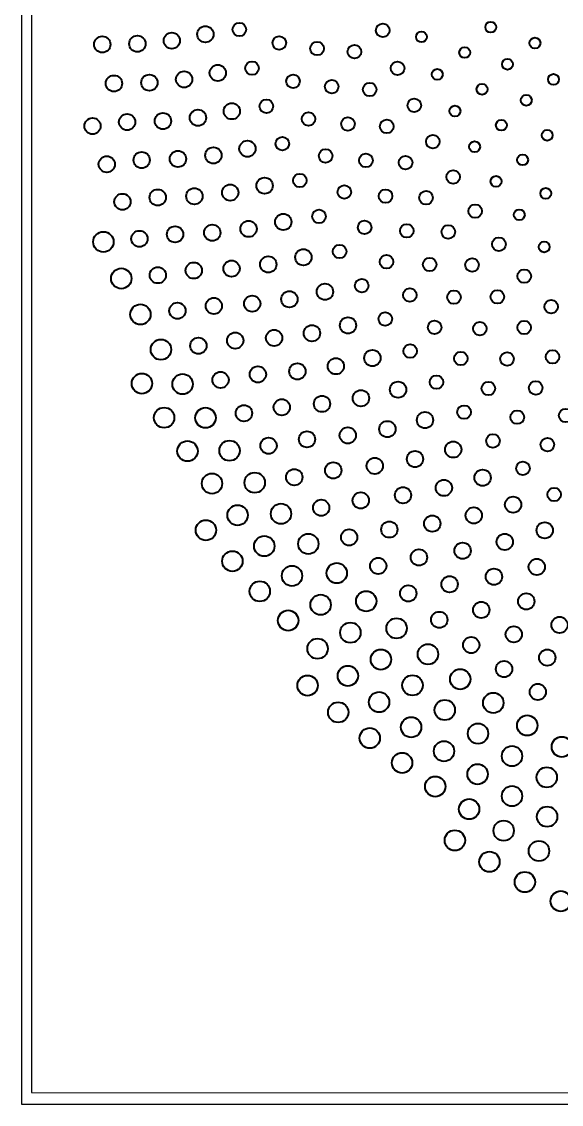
# Model space of a CAD drawing. Header units: metres. Extents: x 60.32 to 63.3, y 91.09 to 96.72.
# Drawn here: x 60.318 to 61.113, y 91.091 to 92.687 of the extents above; entities that cross this region are included whole.
import ezdxf

# ---------------------------------------------------------------- set-up
doc = ezdxf.new("R2010")
doc.units = ezdxf.units.M
doc.header["$MEASUREMENT"] = 0
doc.layers.add('ProfileEdges', color=7, linetype='Continuous', lineweight=40)

msp = doc.modelspace()

# ---------------------------------------------------------------- linework, layer by layer
at = {"layer": 'Defpoints'}
msp.add_line((60.3331, 91.1086), (63.2861, 91.1078), dxfattribs=at)
msp.add_lwpolyline([(60.3184, 91.0914), (63.3015, 91.0914), (63.3015, 96.7201), (60.3184, 96.7201)], close=True, dxfattribs=at)
msp.add_lwpolyline([(60.3331, 93.83), (60.3331, 91.1086)], dxfattribs=at)
at = {"layer": 'ProfileEdges'}
for centre, radius in [((61.0094, 92.6788), 0.008), ((60.5396, 92.6589), 0.012), ((60.589, 92.6684), 0.012), ((60.6391, 92.6754), 0.01), ((60.8503, 92.6741), 0.01), ((60.9073, 92.6645), 0.008), ((60.4372, 92.6533), 0.012), ((60.4889, 92.6543), 0.012), ((60.6979, 92.6555), 0.01), ((60.7536, 92.6473), 0.01), ((61.0745, 92.6554), 0.008), ((60.8086, 92.6426), 0.01), ((60.971, 92.6414), 0.008), ((60.6073, 92.6113), 0.012), ((60.6578, 92.6184), 0.01), ((60.8721, 92.6182), 0.01), ((61.034, 92.6241), 0.008), ((60.4544, 92.5958), 0.012), ((60.5066, 92.597), 0.012), ((60.5577, 92.6018), 0.012), ((60.7182, 92.599), 0.01), ((60.9306, 92.6092), 0.008), ((61.1018, 92.6019), 0.008), ((60.7751, 92.5912), 0.01), ((60.8311, 92.5869), 0.01), ((60.9965, 92.5872), 0.008), ((61.0617, 92.571), 0.008), ((60.628, 92.555), 0.012), ((60.6789, 92.5623), 0.01), ((60.8967, 92.5635), 0.01), ((60.9567, 92.5552), 0.008), ((60.4228, 92.533), 0.012), ((60.4738, 92.539), 0.012), ((60.5265, 92.5404), 0.012), ((60.5781, 92.5453), 0.012), ((60.7409, 92.5435), 0.01), ((60.799, 92.5362), 0.01), ((60.8562, 92.5325), 0.01), ((61.025, 92.5343), 0.008), ((61.0925, 92.5194), 0.008), ((60.651, 92.4996), 0.012), ((60.7024, 92.5071), 0.01), ((60.924, 92.5101), 0.01), ((60.9856, 92.5026), 0.008), ((60.4952, 92.483), 0.012), ((60.5486, 92.4846), 0.012), ((60.6008, 92.4898), 0.012), ((60.7661, 92.4891), 0.01), ((60.4438, 92.4768), 0.012), ((60.8255, 92.4824), 0.01), ((60.8839, 92.4792), 0.01), ((61.0563, 92.4832), 0.008), ((60.7282, 92.4529), 0.01), ((60.954, 92.4581), 0.01), ((60.6256, 92.4351), 0.012), ((60.6763, 92.4452), 0.012), ((61.0172, 92.4516), 0.008), ((60.4669, 92.4214), 0.012), ((60.5188, 92.4278), 0.012), ((60.5728, 92.4297), 0.012), ((60.7937, 92.4358), 0.01), ((60.8544, 92.4298), 0.01), ((60.9141, 92.4274), 0.01), ((61.0904, 92.4338), 0.008), ((60.9864, 92.4077), 0.01), ((60.7038, 92.3918), 0.012), ((60.7564, 92.3999), 0.01), ((61.0514, 92.4023), 0.008), ((60.5444, 92.3735), 0.012), ((60.5992, 92.3758), 0.012), ((60.6526, 92.3816), 0.012), ((60.8236, 92.3838), 0.01), ((60.8857, 92.3787), 0.01), ((60.9468, 92.3771), 0.01), ((60.4388, 92.3623), 0.015), ((60.4919, 92.3669), 0.012), ((61.0214, 92.3589), 0.01), ((60.7334, 92.3397), 0.012), ((60.7867, 92.3482), 0.01), ((61.0881, 92.3549), 0.008), ((60.6276, 92.323), 0.012), ((60.6817, 92.3291), 0.012), ((60.8558, 92.3331), 0.01), ((60.9194, 92.329), 0.01), ((60.9818, 92.3284), 0.01), ((60.4652, 92.3084), 0.015), ((60.519, 92.3133), 0.012), ((60.572, 92.3202), 0.012), ((61.0587, 92.3119), 0.01), ((60.8193, 92.2978), 0.01), ((60.7128, 92.2778), 0.012), ((60.7652, 92.2888), 0.012), ((60.8902, 92.284), 0.01), ((60.9552, 92.2809), 0.01), ((61.0191, 92.2814), 0.01), ((60.5479, 92.2608), 0.012), ((60.6015, 92.268), 0.012), ((60.658, 92.2713), 0.012), ((61.0984, 92.2669), 0.01), ((60.4934, 92.2555), 0.015), ((60.854, 92.2488), 0.01), ((60.746, 92.2278), 0.012), ((60.7991, 92.2393), 0.012), ((60.9267, 92.2364), 0.01), ((60.9933, 92.2345), 0.01), ((61.0586, 92.2362), 0.01), ((60.633, 92.217), 0.012), ((60.6903, 92.2208), 0.012), ((60.5236, 92.2036), 0.015), ((60.5787, 92.2093), 0.012), ((60.8907, 92.2014), 0.01), ((60.7812, 92.1792), 0.012), ((60.835, 92.1912), 0.012), ((60.9653, 92.1905), 0.01), ((61.0334, 92.1899), 0.01), ((61.1003, 92.193), 0.01), ((60.6664, 92.1671), 0.012), ((60.7246, 92.1715), 0.012), ((60.4956, 92.1536), 0.015), ((60.5555, 92.1528), 0.015), ((60.6114, 92.159), 0.012), ((60.9294, 92.1556), 0.01), ((60.8182, 92.132), 0.012), ((60.8728, 92.1446), 0.012), ((61.0059, 92.1463), 0.01), ((61.0756, 92.1472), 0.01), ((60.7016, 92.1186), 0.012), ((60.7608, 92.1237), 0.012), ((60.5283, 92.1033), 0.015), ((60.5892, 92.1031), 0.015), ((60.6458, 92.1099), 0.012), ((60.9125, 92.0997), 0.012), ((60.9701, 92.1115), 0.01), ((61.0484, 92.104), 0.01), ((61.1197, 92.1065), 0.01), ((60.8571, 92.0864), 0.012), ((60.7387, 92.0714), 0.012), ((60.7988, 92.0772), 0.012), ((60.5627, 92.0541), 0.015), ((60.6246, 92.0547), 0.015), ((60.6821, 92.062), 0.012), ((60.9541, 92.0564), 0.012), ((61.0126, 92.0691), 0.01), ((61.0928, 92.0636), 0.01), ((60.8978, 92.0423), 0.012), ((60.7774, 92.0256), 0.012), ((60.8386, 92.0323), 0.012), ((61.0568, 92.0286), 0.01), ((60.5988, 92.0062), 0.015), ((60.6617, 92.0075), 0.015), ((60.72, 92.0156), 0.012), ((60.9974, 92.0148), 0.012), ((60.8801, 91.989), 0.012), ((60.9403, 91.9999), 0.012), ((61.1028, 91.9901), 0.01), ((60.8179, 91.9813), 0.012), ((61.0423, 91.9751), 0.012), ((60.6365, 91.9595), 0.015), ((60.7004, 91.9617), 0.015), ((60.7596, 91.9705), 0.012), ((60.9844, 91.9592), 0.012), ((60.5898, 91.9374), 0.015), ((60.9232, 91.9472), 0.012), ((60.8008, 91.9269), 0.012), ((60.86, 91.9385), 0.012), ((61.0889, 91.9373), 0.012), ((60.6758, 91.9141), 0.015), ((60.7407, 91.9173), 0.015), ((61.03, 91.9203), 0.012), ((60.6288, 91.8918), 0.015), ((60.9036, 91.8973), 0.012), ((60.9679, 91.9072), 0.012), ((60.7826, 91.8743), 0.015), ((60.8436, 91.8848), 0.012), ((61.0772, 91.8833), 0.012), ((60.7166, 91.8701), 0.015), ((61.0141, 91.8689), 0.012), ((60.6692, 91.8474), 0.015), ((60.8879, 91.8443), 0.012), ((60.9488, 91.8578), 0.012), ((60.7588, 91.8276), 0.015), ((60.8259, 91.8328), 0.015), ((61.0617, 91.8325), 0.012), ((60.9954, 91.82), 0.012), ((60.711, 91.8044), 0.015), ((60.9336, 91.8054), 0.012), ((61.1107, 91.7979), 0.012), ((60.8026, 91.7865), 0.015), ((60.8707, 91.7929), 0.015), ((61.0433, 91.784), 0.012), ((60.7543, 91.7629), 0.015), ((60.9806, 91.7682), 0.012), ((60.8476, 91.7469), 0.015), ((60.9169, 91.7546), 0.015), ((61.0926, 91.7498), 0.012), ((61.029, 91.7328), 0.012), ((60.7989, 91.7228), 0.015), ((60.9644, 91.7179), 0.015), ((60.7396, 91.7086), 0.015), ((60.8941, 91.7089), 0.015), ((60.8449, 91.6842), 0.015), ((61.0131, 91.6829), 0.015), ((61.0787, 91.6991), 0.012), ((60.7847, 91.6691), 0.015), ((60.9417, 91.6725), 0.015), ((61.0631, 91.6497), 0.015), ((60.8921, 91.6471), 0.015), ((60.9906, 91.6377), 0.015), ((60.8312, 91.6311), 0.015), ((61.1141, 91.6182), 0.015), ((60.9405, 91.6117), 0.015), ((61.0407, 91.6046), 0.015), ((60.8788, 91.5946), 0.015), ((60.99, 91.5779), 0.015), ((61.0919, 91.5733), 0.015), ((60.9276, 91.5597), 0.015), ((61.0407, 91.5457), 0.015), ((60.9775, 91.5264), 0.015), ((61.0924, 91.5153), 0.015), ((61.0284, 91.4947), 0.015), ((60.9565, 91.4804), 0.015), ((61.0804, 91.4647), 0.015), ((61.0075, 91.4489), 0.015), ((61.0596, 91.419), 0.015), ((61.1125, 91.3908), 0.015)]:
    msp.add_circle(centre, radius, dxfattribs=at)

doc.saveas('drawing.dxf')
